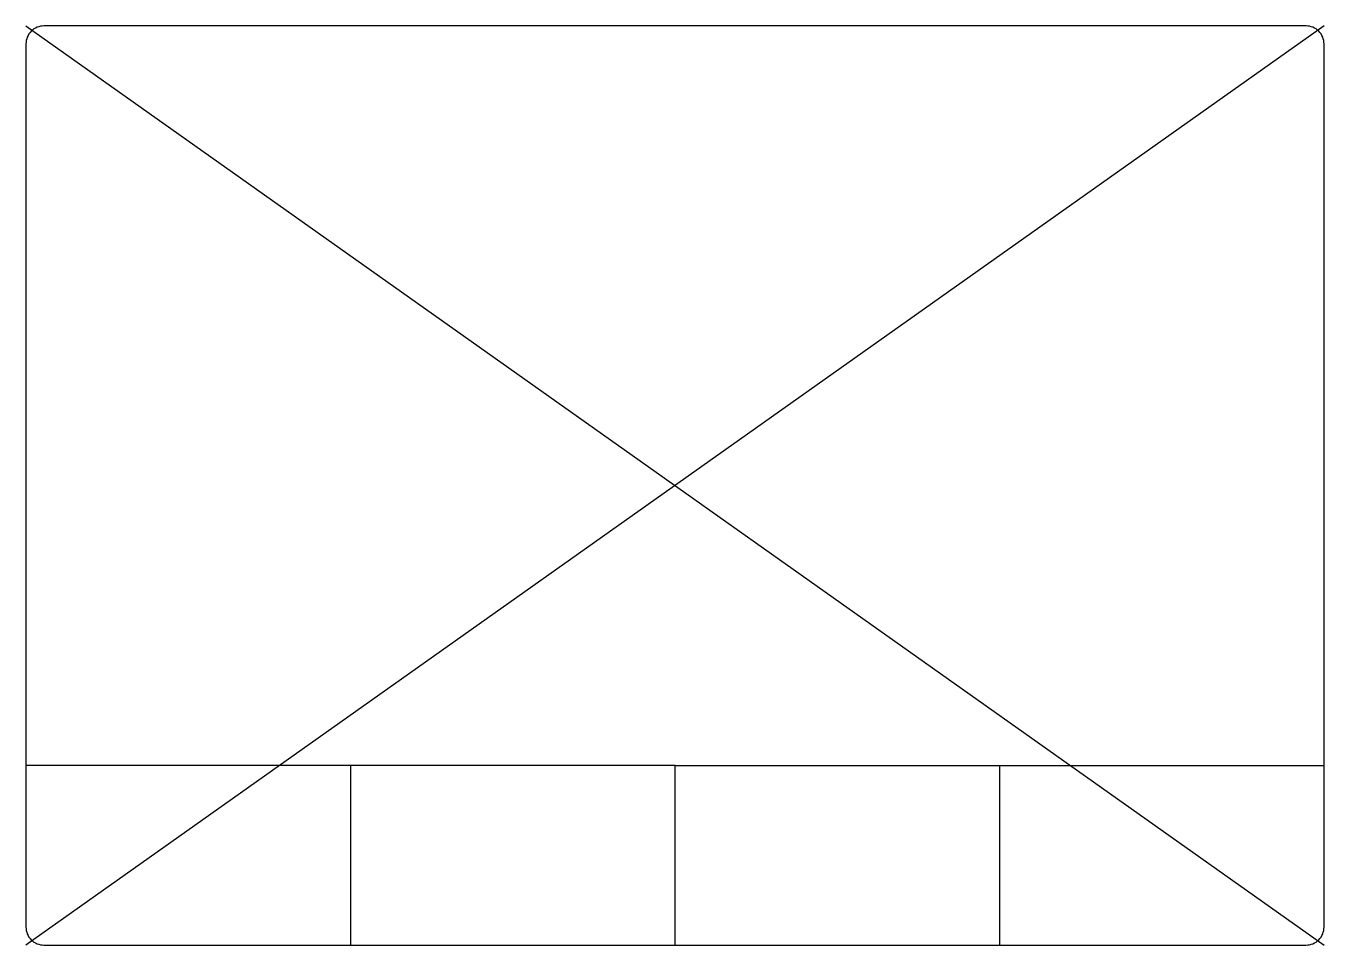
# Model space of a CAD drawing. Header units: millimetres. Extents: x -72 to 72, y -51 to 51.
import ezdxf

# ---------------------------------------------------------------- set-up
doc = ezdxf.new("R2010")
doc.units = ezdxf.units.MM
doc.layers.get('0').update_dxf_attribs({"linetype": 'CONTINUOUS'})

msp = doc.modelspace()

# ---------------------------------------------------------------- linework, layer by layer
for p, q in [((72.25, 51.15), (-72.25, -51.15)), ((-72.25, 51.15), (72.25, -51.15)), ((0, -31.15), (-72.25, -31.15)), ((-36.125, -31.15), (-36.125, -51.15)), ((0, -51.15), (0, -31.15)), ((0, -31.15), (72.25, -31.15)), ((36.125, -31.15), (36.125, -51.15))]:
    msp.add_line(p, q)
msp.add_lwpolyline([(70.25, 51.15), (-70.25, 51.15, 0.4142136), (-72.25, 49.15), (-72.25, -49.15, 0.4142136), (-70.25, -51.15), (70.25, -51.15, 0.4142136), (72.25, -49.15), (72.25, 49.15, 0.4142136)], format="xyb", close=True)

doc.saveas('drawing.dxf')
